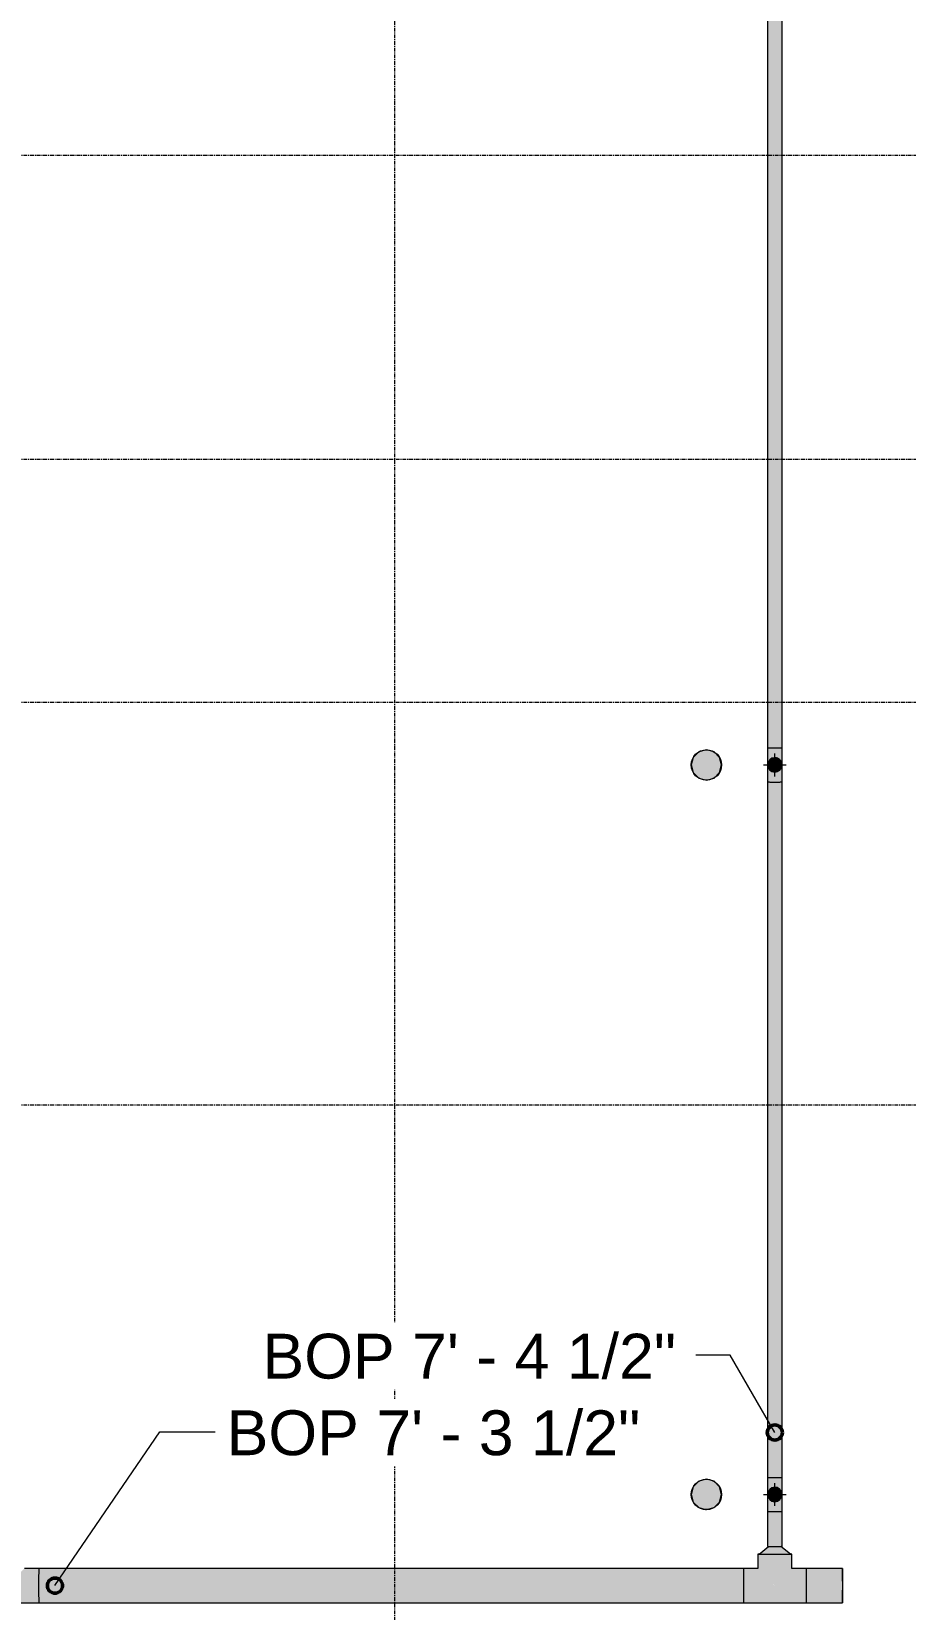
# Model space of a CAD drawing. Header units: inches. Extents: x -3679 to 241, y -496 to 1784.
# Drawn here: x -392.8 to -277.8, y 620.6 to 828.3 of the extents above; entities that cross this region are included whole.
import ezdxf

# ---------------------------------------------------------------- set-up
doc = ezdxf.new("R2010")
doc.units = ezdxf.units.IN
doc.header["$MEASUREMENT"] = 0
doc.linetypes.add('Grid Line', pattern=[0.875, 0.5, -0.125, 0.125, -0.125])
for name, color, linetype, lineweight in [('A-ANNO-NOTE', 250, 'Continuous', 9), ('G-ANNO-DIMS', 251, 'Continuous', 9), ('P-PIPE', 1, 'Continuous', 9), ('P-PIPE-CNTR', 1, 'Continuous', 9), ('S-GRID', 8, 'Continuous', 9)]:
    doc.layers.add(name, color=color, linetype=linetype, lineweight=lineweight)
doc.styles.add('Arial_1', font='arial.ttf', dxfattribs={"height": 5.901198})

msp = doc.modelspace()

# ---------------------------------------------------------------- hatches: boundary and pattern name
at = {"layer": 'A-ANNO-NOTE'}
for points in [[(-304, 729.74), (-303, 730.01), (-302.27, 730.74), (-302, 731.74), (-302.27, 732.74), (-303, 733.47), (-304, 733.74), (-305, 733.47), (-305.73, 732.74), (-306, 731.74), (-305.73, 730.74), (-305, 730.01), (-304.13, 729.78)], [(-304, 633.74), (-303, 634.01), (-302.27, 634.74), (-302, 635.74), (-302.27, 636.74), (-303, 637.47), (-304, 637.74), (-305, 637.47), (-305.73, 636.74), (-306, 635.74), (-305.73, 634.74), (-305, 634.01), (-304.13, 633.78)]]:
    msp.add_hatch(color=256, dxfattribs=at).paths.add_polyline_path(points, flags=0)
h = msp.add_hatch(color=256, dxfattribs=at)
edge = h.paths.add_edge_path(flags=0)
edge.add_arc((-304, 731.74), 2, 0, 360)
h = msp.add_hatch(color=256, dxfattribs=at)
edge = h.paths.add_edge_path(flags=0)
edge.add_arc((-304, 635.74), 2, 0, 360)
at = {"layer": 'P-PIPE'}
h = msp.add_hatch(color=256, dxfattribs=at)
h.paths.add_polyline_path([(-295.67, 733.99), (-295.67, 733.99), (-295.67, 741.06)], flags=0)
h.paths.add_polyline_path([(-295, 733.98), (-295, 845.5), (-295.95, 845.5), (-295.95, 733.99), (-295.47, 733.98), (-295.25, 733.98)], flags=0)
for points in [[(-295, 733.98), (-294.05, 733.99), (-294.05, 845.5), (-294.52, 845.5), (-295, 845.5), (-295, 741.06)], [(-295, 730.79), (-294.75, 730.83), (-294.53, 730.92), (-294.33, 731.07), (-294.18, 731.27), (-294.08, 731.5), (-294.05, 731.74), (-294.08, 731.99), (-294.18, 732.22), (-294.33, 732.41), (-294.53, 732.57), (-294.75, 732.66), (-295, 732.69), (-295.25, 732.66), (-295.48, 732.57), (-295.67, 732.41), (-295.82, 732.22), (-295.92, 731.99), (-295.95, 731.74), (-295.92, 731.5), (-295.82, 731.27), (-295.67, 731.07), (-295.48, 730.92), (-295.25, 730.83)], [(-294.52, 730.92), (-294.52, 730.92), (-294.33, 731.07), (-294.17, 731.27), (-294.08, 731.5), (-294.05, 731.76), (-294.08, 731.99), (-294.18, 732.23), (-294.33, 732.42), (-294.53, 732.57), (-294.76, 732.66), (-295.01, 732.69), (-295.25, 732.66), (-295.48, 732.56), (-295.67, 732.41), (-295.82, 732.22), (-295.92, 731.99), (-295.92, 731.99), (-295.82, 732.22), (-295.66, 732.42), (-295.48, 732.57), (-295.23, 732.66), (-295, 732.69), (-294.74, 732.65), (-294.53, 732.57), (-294.32, 732.4), (-294.18, 732.22), (-294.08, 731.99), (-294.05, 731.74), (-294.08, 731.49), (-294.18, 731.27), (-294.33, 731.07), (-294.52, 730.92)], [(-295, 637.98), (-294.05, 637.99), (-294.05, 729.5), (-294.52, 729.5), (-295, 729.5), (-295, 645.65)], [(-295, 634.79), (-294.75, 634.83), (-294.53, 634.92), (-294.33, 635.07), (-294.18, 635.27), (-294.08, 635.5), (-294.05, 635.74), (-294.08, 635.99), (-294.18, 636.22), (-294.33, 636.41), (-294.53, 636.57), (-294.75, 636.66), (-295, 636.69), (-295.25, 636.66), (-295.48, 636.57), (-295.67, 636.41), (-295.82, 636.22), (-295.92, 635.99), (-295.95, 635.74), (-295.92, 635.5), (-295.82, 635.27), (-295.65, 635.05), (-295.48, 634.92), (-295.25, 634.83)], [(-294.52, 634.92), (-294.52, 634.92), (-294.33, 635.07), (-294.17, 635.27), (-294.08, 635.5), (-294.05, 635.76), (-294.08, 635.99), (-294.18, 636.23), (-294.33, 636.42), (-294.53, 636.57), (-294.76, 636.66), (-295.01, 636.69), (-295.25, 636.66), (-295.48, 636.56), (-295.67, 636.41), (-295.82, 636.22), (-295.92, 635.99), (-295.92, 635.99), (-295.82, 636.22), (-295.66, 636.42), (-295.48, 636.57), (-295.23, 636.66), (-295, 636.69), (-294.74, 636.65), (-294.53, 636.57), (-294.32, 636.4), (-294.18, 636.22), (-294.08, 635.99), (-294.05, 635.74), (-294.08, 635.49), (-294.18, 635.27), (-294.35, 635.05), (-294.52, 634.92)], [(-295, 628.91), (-295, 633.5), (-295.95, 633.5), (-295.95, 628.91), (-295.47, 628.91), (-295.25, 628.91)], [(-295.01, 623.73), (-292.75, 625.99), (-292.75, 627.88), (-293.41, 627.87), (-296.95, 627.87), (-297.25, 627.88), (-297.25, 625.99), (-296.92, 625.66), (-295.31, 624.04)], [(-294.55, 627.87), (-292.94, 627.88), (-294.19, 628.91), (-295.82, 628.9), (-297.06, 627.88), (-295.88, 627.87), (-294.7, 627.87)], [(-400.13, 621.49), (-391.87, 621.49), (-391.87, 622.15), (-391.87, 625.99), (-393.75, 625.99), (-395.42, 624.32), (-396.01, 623.73), (-398.25, 625.99), (-400.13, 625.99), (-400.14, 625.09), (-400.13, 621.49)], [(-371.49, 623.74), (-299.14, 623.74), (-299.13, 625.99), (-391.87, 625.99), (-391.87, 625.09), (-391.87, 623.74), (-388.33, 623.74)], [(-290.87, 621.49), (-290.87, 622.15), (-290.87, 625.99), (-292.75, 625.99), (-294.42, 624.32), (-295.01, 623.73), (-297.25, 625.99), (-299.13, 625.99), (-299.14, 625.09), (-299.13, 621.49), (-290.87, 621.49)], [(-287.29, 623.74), (-286.08, 623.74), (-286.08, 625.99), (-290.87, 625.99), (-290.87, 625.09), (-290.87, 623.74)], [(-286.08, 621.57), (-286.07, 621.57), (-286.07, 625.33), (-286.08, 624.33), (-286.08, 622.62)], [(-287.29, 621.49), (-286.08, 621.49), (-286.08, 622.15), (-286.08, 623.74), (-290.87, 623.74), (-290.87, 621.49)]]:
    msp.add_hatch(color=256, dxfattribs=at).paths.add_polyline_path(points, flags=0)
h = msp.add_hatch(color=256, dxfattribs=at)
h.paths.add_polyline_path([(-295, 729.5), (-295, 730.79), (-295.25, 730.83), (-295.51, 730.95), (-295.67, 731.07), (-295.84, 731.31), (-295.88, 731.38), (-295.93, 731.56), (-295.95, 731.74), (-295.95, 729.5), (-295.47, 729.5), (-295.25, 729.5)], flags=0)
h.paths.add_polyline_path([(-295.95, 731.74), (-295.92, 731.99), (-295.79, 732.28), (-295.65, 732.43), (-295.44, 732.58), (-295.25, 732.66), (-295, 732.69), (-295, 733.98), (-295.95, 733.99), (-295.95, 731.91)], flags=0)
h = msp.add_hatch(color=256, dxfattribs=at)
h.paths.add_polyline_path([(-294.05, 731.74), (-294.05, 733.99), (-294.52, 733.98), (-295, 733.98), (-295, 732.69), (-294.75, 732.66), (-294.52, 732.57), (-294.32, 732.41), (-294.16, 732.18), (-294.12, 732.11), (-294.07, 731.93), (-294.05, 731.76)], flags=0)
h.paths.add_polyline_path([(-295, 729.5), (-294.05, 729.5), (-294.05, 731.73), (-294.08, 731.49), (-294.21, 731.21), (-294.35, 731.05), (-294.55, 730.91), (-294.75, 730.83), (-295, 730.79), (-295, 730.46)], flags=0)
h = msp.add_hatch(color=256, dxfattribs=at)
h.paths.add_polyline_path([(-295.67, 637.99), (-295.67, 637.99), (-295.67, 645.65)], flags=0)
h.paths.add_polyline_path([(-295, 637.98), (-295, 729.5), (-295.95, 729.5), (-295.95, 637.99), (-295.47, 637.98), (-295.25, 637.98)], flags=0)
h = msp.add_hatch(color=256, dxfattribs=at)
h.paths.add_polyline_path([(-295, 633.5), (-295, 634.79), (-295.25, 634.83), (-295.51, 634.95), (-295.67, 635.07), (-295.84, 635.31), (-295.88, 635.38), (-295.93, 635.56), (-295.95, 635.74), (-295.95, 633.5), (-295.47, 633.5), (-295.25, 633.5)], flags=0)
h.paths.add_polyline_path([(-295.95, 635.74), (-295.92, 635.99), (-295.79, 636.28), (-295.65, 636.43), (-295.44, 636.58), (-295.25, 636.66), (-295, 636.69), (-295, 637.98), (-295.95, 637.99), (-295.95, 635.91)], flags=0)
h = msp.add_hatch(color=256, dxfattribs=at)
h.paths.add_polyline_path([(-294.05, 635.74), (-294.05, 637.99), (-294.52, 637.98), (-295, 637.98), (-295, 636.69), (-294.75, 636.66), (-294.52, 636.57), (-294.32, 636.41), (-294.16, 636.18), (-294.12, 636.11), (-294.07, 635.93), (-294.05, 635.76)], flags=0)
h.paths.add_polyline_path([(-295, 633.5), (-294.05, 633.5), (-294.05, 635.73), (-294.08, 635.49), (-294.21, 635.21), (-294.35, 635.05), (-294.55, 634.91), (-294.75, 634.83), (-295, 634.79), (-295, 634.68)], flags=0)
h = msp.add_hatch(color=256, dxfattribs=at)
h.paths.add_polyline_path([(-294.52, 628.91), (-294.05, 628.91), (-294.05, 633.5), (-294.52, 633.5)], flags=0)
h.paths.add_polyline_path([(-295, 628.91), (-294.52, 628.91), (-294.52, 633.5), (-295, 633.5)], flags=0)
h = msp.add_hatch(color=256, dxfattribs=at)
h.paths.add_polyline_path([(-299.14, 621.79), (-299.14, 621.79), (-299.14, 621.79)], flags=0)
h.paths.add_polyline_path([(-299.14, 622.15), (-299.14, 622.15), (-299.14, 622.15)], flags=0)
h.paths.add_polyline_path([(-299.14, 622.62), (-299.14, 622.62), (-304.13, 622.65)], flags=0)
h.paths.add_polyline_path([(-304.13, 621.49), (-299.13, 621.49), (-299.14, 622.15), (-299.14, 623.74), (-391.87, 623.74), (-391.87, 621.49), (-371.49, 621.49)], flags=0)

# ---------------------------------------------------------------- linework, layer by layer
at = {"layer": 'A-ANNO-NOTE'}
for p, q in [((-305, 733.47), (-305.73, 732.74)), ((-304, 733.74), (-305, 733.47)), ((-303, 733.47), (-304, 733.74)), ((-302.27, 732.74), (-303, 733.47)), ((-305.73, 732.74), (-306, 731.74)), ((-306, 731.74), (-305.73, 730.74)), ((-302, 731.74), (-302.27, 732.74)), ((-302.27, 730.74), (-302, 731.74)), ((-305.73, 730.74), (-305, 730.01)), ((-305, 730.01), (-304.13, 729.78)), ((-304.13, 729.78), (-304, 729.74)), ((-304, 729.74), (-303, 730.01)), ((-303, 730.01), (-302.27, 730.74)), ((-305, 637.47), (-305.73, 636.74)), ((-304, 637.74), (-305, 637.47)), ((-303, 637.47), (-304, 637.74)), ((-302.27, 636.74), (-303, 637.47)), ((-305.73, 636.74), (-306, 635.74)), ((-306, 635.74), (-305.73, 634.74)), ((-302, 635.74), (-302.27, 636.74)), ((-302.27, 634.74), (-302, 635.74)), ((-305.73, 634.74), (-305, 634.01)), ((-305, 634.01), (-304.13, 633.78)), ((-304.13, 633.78), (-304, 633.74)), ((-304, 633.74), (-303, 634.01)), ((-303, 634.01), (-302.27, 634.74))]:
    msp.add_line(p, q, dxfattribs=at)
for centre in [(-304, 731.74), (-304, 635.74)]:
    msp.add_circle(centre, 2, dxfattribs=at)
at = {"layer": 'G-ANNO-DIMS'}
for p, q in [((-300.88, 654.08), (-306.87, 654.08)), ((-389.73, 623.74), (-375.92, 644)), ((-375.92, 644), (-368.64, 644))]:
    msp.add_line(p, q, dxfattribs=at)
at = {"layer": 'G-ANNO-DIMS', "lineweight": 50}
for centre in [(-295, 643.89), (-389.73, 623.74)]:
    msp.add_circle(centre, 1, dxfattribs=at)
at = {"layer": 'P-PIPE'}
for p, q in [((-295.95, 845.5), (-295.95, 733.99)), ((-294.05, 733.99), (-294.05, 845.5)), ((-295.95, 733.99), (-295.95, 729.5)), ((-294.05, 729.5), (-294.05, 733.99)), ((-295.95, 729.5), (-295.95, 637.99)), ((-294.05, 637.99), (-294.05, 729.5)), ((-295.95, 637.99), (-295.95, 633.5)), ((-294.05, 633.5), (-294.05, 637.99)), ((-295.95, 633.5), (-295.95, 628.91)), ((-294.05, 628.91), (-294.05, 633.5)), ((-297.25, 627.88), (-297.25, 625.99)), ((-297.06, 627.88), (-295.81, 628.91)), ((-292.94, 627.88), (-294.19, 628.91)), ((-292.75, 625.99), (-292.75, 627.88)), ((-391.87, 625.99), (-393.75, 625.99)), ((-299.13, 625.99), (-391.87, 625.99)), ((-297.25, 625.99), (-299.13, 625.99)), ((-290.87, 625.99), (-292.75, 625.99)), ((-286.08, 625.99), (-290.87, 625.99)), ((-400.13, 621.49), (-391.87, 621.49)), ((-391.87, 621.49), (-299.13, 621.49)), ((-299.13, 621.49), (-290.87, 621.49)), ((-290.87, 621.49), (-286.08, 621.49))]:
    msp.add_line(p, q, dxfattribs=at)
for centre, radius, start, end in [((-295, 731.74), 0.95, 0, 180), ((-295, 731.74), 0.95, 180, 0), ((-295, 731.27), 0.475, 90, 270), ((-295, 732.22), 0.475, 270, 90), ((-295, 731.74), 0.951, 15, 90), ((-295, 635.74), 0.95, 0, 180), ((-295, 635.74), 0.95, 180, 0), ((-295, 635.27), 0.475, 90, 270), ((-295, 636.22), 0.475, 270, 90), ((-295, 635.74), 0.951, 15, 90)]:
    msp.add_arc(centre, radius, start, end, dxfattribs=at)
for centre, major_axis, ratio, start_param, end_param in [((-295, 733.99), (0.951, 0), 0.004167, 3.141593, 3.403392), ((-295, 733.99), (0.951, 0), 0.004167, 3.405488, 3.665191), ((-295, 733.99), (0.951, 0), 0.004167, 3.666373, 3.926991), ((-295, 733.99), (0.95, 0), 0.004167, 3.665191, 3.926025), ((-295, 733.99), (0.951, 0), 0.004167, 3.927731, 4.18879), ((-295, 733.99), (0.95, 0), 0.004167, 3.926991, 4.188266), ((-295, 733.99), (0.951, 0), 0.004167, 4.18924, 4.45059), ((-295, 733.99), (0.95, 0), 0.004167, 4.18879, 4.450357), ((-295, 733.99), (0.951, 0), 0.004167, 4.450806, 4.712389), ((-295, 733.99), (0.95, 0), 0.004167, 4.45059, 4.712389), ((-295, 733.99), (0.951, 0), 0.004167, 4.712389, 4.973972), ((-295, 733.99), (0.95, 0), 0.004167, 4.712389, 4.974188), ((-295, 733.99), (0.951, 0), 0.004167, 4.974188, 5.235538), ((-295, 733.99), (0.95, 0), 0.004167, 4.974421, 5.235988), ((-295, 733.99), (0.951, 0), 0.004167, 5.235988, 5.497047), ((-295, 733.99), (0.95, 0), 0.004167, 5.236512, 5.497787), ((-295, 733.99), (0.951, 0), 0.004167, 5.497787, 5.758405), ((-295, 733.99), (0.95, 0), 0.004167, 5.498753, 5.759587), ((-295, 733.99), (0.951, 0), 0.004167, 5.759587, 6.01929), ((-295, 733.99), (0.951, 0), 0.004167, 6.021386, 6.283185), ((-295, 729.5), (0.951, 0), 0.004167, 3.141593, 4.712389), ((-295, 729.5), (0.95, 0), 0.004167, 3.665191, 3.926025), ((-295, 729.5), (0.95, 0), 0.004167, 3.926991, 4.188266), ((-295, 729.5), (0.95, 0), 0.004167, 4.18879, 4.450357), ((-295, 729.5), (0.95, 0), 0.004167, 4.45059, 4.712389), ((-295, 729.5), (0.951, 0), 0.004167, 4.712389, 6.283185), ((-295, 729.5), (0.95, 0), 0.004167, 4.712389, 4.974188), ((-295, 729.5), (0.95, 0), 0.004167, 4.974421, 5.235988), ((-295, 729.5), (0.95, 0), 0.004167, 5.236512, 5.497787), ((-295, 729.5), (0.95, 0), 0.004167, 5.498753, 5.759587), ((-295, 637.99), (0.951, 0), 0.004167, 3.141593, 3.403392), ((-295, 637.99), (0.951, 0), 0.004167, 3.405488, 3.665191), ((-295, 637.99), (0.951, 0), 0.004167, 3.666373, 3.926991), ((-295, 637.99), (0.95, 0), 0.004167, 3.665191, 3.926025), ((-295, 637.99), (0.951, 0), 0.004167, 3.927731, 4.18879), ((-295, 637.99), (0.95, 0), 0.004167, 3.926991, 4.188266), ((-295, 637.99), (0.951, 0), 0.004167, 4.18924, 4.45059), ((-295, 637.99), (0.95, 0), 0.004167, 4.18879, 4.450357), ((-295, 637.99), (0.951, 0), 0.004167, 4.450806, 4.712389), ((-295, 637.99), (0.95, 0), 0.004167, 4.45059, 4.712389), ((-295, 637.99), (0.951, 0), 0.004167, 4.712389, 4.973972), ((-295, 637.99), (0.95, 0), 0.004167, 4.712389, 4.974188), ((-295, 637.99), (0.951, 0), 0.004167, 4.974188, 5.235538), ((-295, 637.99), (0.95, 0), 0.004167, 4.974421, 5.235988), ((-295, 637.99), (0.951, 0), 0.004167, 5.235988, 5.497047), ((-295, 637.99), (0.95, 0), 0.004167, 5.236512, 5.497787), ((-295, 637.99), (0.951, 0), 0.004167, 5.497787, 5.758405), ((-295, 637.99), (0.95, 0), 0.004167, 5.498753, 5.759587), ((-295, 637.99), (0.951, 0), 0.004167, 5.759587, 6.01929), ((-295, 637.99), (0.951, 0), 0.004167, 6.021386, 6.283185), ((-295, 633.5), (0.951, 0), 0.004167, 3.141593, 4.712389), ((-295, 633.5), (0.95, 0), 0.004167, 3.665191, 3.926025), ((-295, 633.5), (0.95, 0), 0.004167, 3.926991, 4.188266), ((-295, 633.5), (0.95, 0), 0.004167, 4.18879, 4.450357), ((-295, 633.5), (0.95, 0), 0.004167, 4.45059, 4.712389), ((-295, 633.5), (0.951, 0), 0.004167, 4.712389, 6.283185), ((-295, 633.5), (0.95, 0), 0.004167, 4.712389, 4.974188), ((-295, 633.5), (0.95, 0), 0.004167, 4.974421, 5.235988), ((-295, 633.5), (0.95, 0), 0.004167, 5.236512, 5.497787), ((-295, 633.5), (0.95, 0), 0.004167, 5.498753, 5.759587), ((-295, 627.88), (-2.25, 0), 0.004167, 6.28041, 9.422003), ((-295, 627.88), (2.25, 0), 0.004167, 2.745681, 3.138818), ((-295, 628.91), (0.95, 0), 0.004167, 3.141593, 4.712389), ((-295, 628.91), (0.95, 0), 0.004167, 4.712389, 6.283185), ((-295, 627.88), (2.25, 0), 0.004167, 0, 0.395992), ((-391.87, 623.74), (0, 2.25), 0.002775, 0.004167, 0.132995), ((-391.87, 623.74), (0, 2.25), 0.002775, 0.132971, 0.261799), ((-391.87, 623.74), (0, 2.25), 0.002775, 0.265966, 0.394794), ((-391.87, 623.74), (0, 2.25), 0.002775, 0.39477, 0.523599), ((-391.87, 623.74), (0, 2.25), 0.002775, 0.527765, 0.656594), ((-391.87, 623.74), (0, 2.25), 0.002775, 0.659174, 0.785398), ((-391.87, 623.74), (0, 2.25), 0.002775, 0.78913, 1.047198), ((-391.87, 623.74), (0, 2.25), 0.002775, 0.789565, 1.046812), ((-299.13, 623.74), (0, 2.25), 0.002775, 0.265966, 0.394794), ((-299.13, 623.74), (0, 2.25), 0.002775, 0.39477, 0.523599), ((-299.13, 623.74), (0, 2.25), 0.002775, 0.527765, 0.656594), ((-299.13, 623.74), (0, 2.25), 0.002775, 0.659174, 0.785398), ((-299.13, 623.74), (0, 2.25), 0.002775, 0.789565, 1.046812), ((-299.13, 623.74), (0, 2.25), 0.002775, 0.78913, 1.047198), ((-299.13, 623.74), (0, 2.25), 0.002775, 0.004167, 0.132995), ((-299.13, 623.74), (0, 2.25), 0.002775, 0.132971, 0.261799), ((-290.87, 623.74), (0, 2.25), 0.002775, 0.004167, 0.132995), ((-290.87, 623.74), (0, 2.25), 0.002775, 0.132971, 0.261799), ((-290.87, 623.74), (0, 2.25), 0.002775, 0.265966, 0.394794), ((-290.87, 623.74), (0, 2.25), 0.002775, 0.39477, 0.523599), ((-290.87, 623.74), (0, 2.25), 0.002775, 0.527765, 0.656594), ((-290.87, 623.74), (0, 2.25), 0.002775, 0.659174, 0.785398), ((-290.87, 623.74), (0, 2.25), 0.002775, 0.78913, 1.047198), ((-290.87, 623.74), (0, 2.25), 0.002775, 0.789565, 1.046812), ((-286.08, 623.74), (0, 2.25), 0.002775, 4.974188, 6.283185), ((-286.08, 623.74), (0, 2.25), 0.002775, 0, 1.570796), ((-391.87, 623.74), (0, 2.25), 0.002775, 1.051119, 1.308997), ((-391.87, 623.74), (0, 2.25), 0.002775, 1.051364, 1.3088), ((-391.87, 623.74), (0, 2.25), 0.002775, 1.31307, 1.570796), ((-391.87, 623.74), (0, 2.25), 0.002775, 1.313164, 1.570751), ((-391.87, 623.74), (0, 2.25), 0.002775, 1.575011, 1.832596), ((-391.87, 623.74), (0, 2.25), 0.002775, 1.574963, 1.832691), ((-391.87, 623.74), (0, 2.25), 0.002775, 1.836962, 2.094395), ((-391.87, 623.74), (0, 2.25), 0.002775, 1.836762, 2.094643), ((-299.13, 623.74), (0, 2.25), 0.002775, 1.051364, 1.3088), ((-299.13, 623.74), (0, 2.25), 0.002775, 1.051119, 1.308997), ((-299.13, 623.74), (0, 2.25), 0.002775, 1.313164, 1.570751), ((-299.13, 623.74), (0, 2.25), 0.002775, 1.31307, 1.570796), ((-299.13, 623.74), (0, 2.25), 0.002775, 1.574963, 1.832691), ((-299.13, 623.74), (0, 2.25), 0.002775, 1.575011, 1.832596), ((-299.13, 623.74), (0, 2.25), 0.002775, 1.836762, 2.094643), ((-299.13, 623.74), (0, 2.25), 0.002775, 1.836962, 2.094395), ((-290.87, 623.74), (0, 2.25), 0.002775, 1.051119, 1.308997), ((-290.87, 623.74), (0, 2.25), 0.002775, 1.051364, 1.3088), ((-290.87, 623.74), (0, 2.25), 0.002775, 1.31307, 1.570796), ((-290.87, 623.74), (0, 2.25), 0.002775, 1.313164, 1.570751), ((-290.87, 623.74), (0, 2.25), 0.002775, 1.575011, 1.832596), ((-290.87, 623.74), (0, 2.25), 0.002775, 1.574963, 1.832691), ((-290.87, 623.74), (0, 2.25), 0.002775, 1.836962, 2.094395), ((-290.87, 623.74), (0, 2.25), 0.002775, 1.836762, 2.094643), ((-286.08, 623.74), (0, 2.25), 0.002775, 1.570796, 3.141593), ((-286.08, 623.74), (0, 2.25), 0.002775, 3.141593, 4.45059), ((-391.87, 623.74), (0, 2.25), 0.002775, 2.098951, 2.356194), ((-391.87, 623.74), (0, 2.25), 0.002775, 2.098562, 2.356633), ((-391.87, 623.74), (0, 2.25), 0.002775, 2.360361, 2.489189), ((-391.87, 623.74), (0, 2.25), 0.002775, 2.489166, 2.617994), ((-391.87, 623.74), (0, 2.25), 0.002775, 2.622161, 2.750989), ((-391.87, 623.74), (0, 2.25), 0.002775, 2.750965, 2.879793), ((-391.87, 623.74), (0, 2.25), 0.002775, 2.88396, 3.141593), ((-391.87, 623.74), (0, 2.25), 0.002775, 3.012764, 3.141593), ((-299.13, 623.74), (0, 2.25), 0.002775, 2.098562, 2.356633), ((-299.13, 623.74), (0, 2.25), 0.002775, 2.098951, 2.356194), ((-299.13, 623.74), (0, 2.25), 0.002775, 2.360361, 2.489189), ((-299.13, 623.74), (0, 2.25), 0.002775, 2.489166, 2.617994), ((-299.13, 623.74), (0, 2.25), 0.002775, 2.622161, 2.750989), ((-299.13, 623.74), (0, 2.25), 0.002775, 2.750965, 2.879793), ((-299.13, 623.74), (0, 2.25), 0.002775, 2.88396, 3.141593), ((-299.13, 623.74), (0, 2.25), 0.002775, 3.012764, 3.141593), ((-290.87, 623.74), (0, 2.25), 0.002775, 2.098951, 2.356194), ((-290.87, 623.74), (0, 2.25), 0.002775, 2.098562, 2.356633), ((-290.87, 623.74), (0, 2.25), 0.002775, 2.360361, 2.489189), ((-290.87, 623.74), (0, 2.25), 0.002775, 2.489166, 2.617994), ((-290.87, 623.74), (0, 2.25), 0.002775, 2.622161, 2.750989), ((-290.87, 623.74), (0, 2.25), 0.002775, 2.750965, 2.879793), ((-290.87, 623.74), (0, 2.25), 0.002775, 2.88396, 3.141593), ((-290.87, 623.74), (0, 2.25), 0.002775, 3.012764, 3.141593)]:
    msp.add_ellipse(centre, major_axis=major_axis, ratio=ratio, start_param=start_param, end_param=end_param, dxfattribs=at)
at = {"layer": 'P-PIPE-CNTR'}
for p, q in [((-295, 730.24), (-295, 733.24)), ((-296.5, 731.74), (-293.5, 731.74)), ((-296.5, 635.74), (-293.5, 635.74)), ((-295, 634.24), (-295, 637.24))]:
    msp.add_line(p, q, dxfattribs=at)
at = {"layer": 'S-GRID', "linetype": 'Grid Line'}
for p, q in [((-345, -484.26), (-345, 1771.74)), ((-3666.39, 812), (228, 812)), ((-3666.39, 772), (228, 772)), ((-3666.39, 740), (228, 740)), ((-3666.39, 687), (228, 687))]:
    msp.add_line(p, q, dxfattribs=at)

# ---------------------------------------------------------------- next in the draw order: texts
at = {"layer": 'G-ANNO-DIMS', "char_height": 5.9012, "attachment_point": 1, "line_spacing_factor": 0.938532, "style": 'Arial_1', "bg_fill": 3, "box_fill_scale": 1.25, "bg_fill_color": 0, "bg_fill_transparency": 0}
for s, insert, width in [('BOP 7\' - 4 1/2"', (-362.43, 656.89), 55.56), ('BOP 7\' - 3 1/2"', (-367.14, 646.81), 64.872)]:
    msp.add_mtext(s, dxfattribs=dict(at, insert=insert, width=width))

# ---------------------------------------------------------------- next in the draw order: linework, layer by layer
at = {"layer": 'G-ANNO-DIMS'}
msp.add_line((-295, 643.89), (-300.88, 654.08), dxfattribs=at)

doc.saveas('drawing.dxf')
